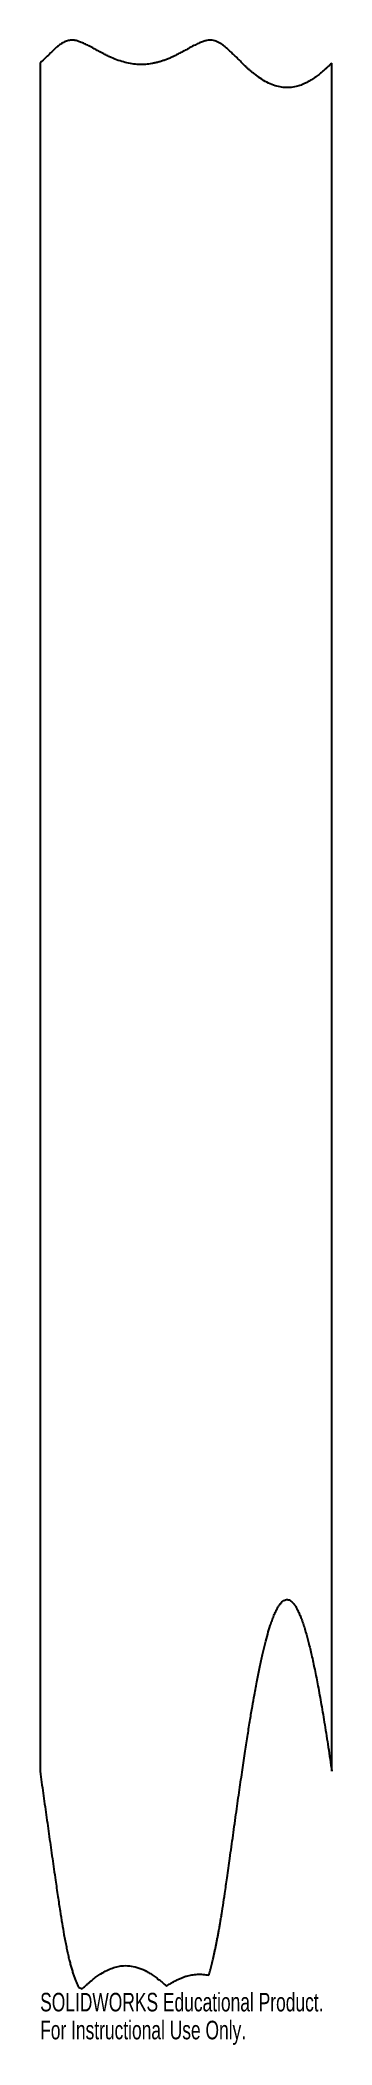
# Model space of a CAD drawing. Header units: inches. Extents: x -5.4 to -2.4, y -12.2 to 8.3.
import ezdxf

# ---------------------------------------------------------------- set-up
doc = ezdxf.new("R2010")
doc.units = ezdxf.units.IN
doc.header["$MEASUREMENT"] = 0
doc.styles.add('SLDTEXTSTYLE0', font='TXT', dxfattribs={"width": 0.7})

msp = doc.modelspace()

# ---------------------------------------------------------------- linework, layer by layer
at = {"color": 7, "linetype": 'Continuous', "lineweight": 25}
for p, q in [((-5.402, 8.089), (-5.402, -9.409)), ((-2.415, -9.409), (-2.415, 8.089)), ((-5.009, -11.621), (-4.973, -11.638))]:
    msp.add_line(p, q, dxfattribs=at)
for points, knots in [([(-2.415, 8.089), (-2.424, 8.081), (-2.441, 8.065), (-2.466, 8.042), (-2.49, 8.02), (-2.513, 8), (-2.535, 7.982), (-2.556, 7.965), (-2.585, 7.943), (-2.624, 7.917), (-2.671, 7.89), (-2.718, 7.868), (-2.771, 7.85), (-2.83, 7.838), (-2.896, 7.836), (-2.964, 7.847), (-3.031, 7.868), (-3.1, 7.901), (-3.153, 7.936), (-3.192, 7.965), (-3.217, 7.984), (-3.242, 8.004), (-3.265, 8.023), (-3.287, 8.043), (-3.308, 8.063), (-3.327, 8.082), (-3.343, 8.099), (-3.358, 8.115), (-3.373, 8.13), (-3.389, 8.145), (-3.404, 8.16), (-3.419, 8.174), (-3.435, 8.189), (-3.451, 8.203), (-3.466, 8.218), (-3.485, 8.235), (-3.507, 8.254), (-3.531, 8.273), (-3.556, 8.29), (-3.582, 8.305), (-3.611, 8.317), (-3.64, 8.324), (-3.669, 8.325), (-3.699, 8.32), (-3.733, 8.31), (-3.773, 8.295), (-3.818, 8.273), (-3.858, 8.252), (-3.892, 8.233), (-3.916, 8.22), (-3.939, 8.208), (-3.96, 8.197), (-3.98, 8.186), (-3.998, 8.177), (-4.015, 8.168), (-4.03, 8.161), (-4.043, 8.155), (-4.063, 8.145), (-4.09, 8.134), (-4.125, 8.12), (-4.159, 8.108), (-4.193, 8.098), (-4.226, 8.09), (-4.269, 8.081), (-4.325, 8.074), (-4.393, 8.074), (-4.462, 8.081), (-4.532, 8.095), (-4.603, 8.116), (-4.662, 8.14), (-4.711, 8.163), (-4.754, 8.185), (-4.806, 8.212), (-4.852, 8.238), (-4.889, 8.258), (-4.914, 8.271), (-4.937, 8.282), (-4.959, 8.292), (-4.98, 8.301), (-4.999, 8.308), (-5.016, 8.314), (-5.032, 8.319), (-5.047, 8.322), (-5.063, 8.324), (-5.081, 8.324), (-5.101, 8.322), (-5.122, 8.318), (-5.143, 8.31), (-5.165, 8.299), (-5.19, 8.284), (-5.219, 8.263), (-5.244, 8.242), (-5.269, 8.218), (-5.3, 8.188), (-5.346, 8.144), (-5.382, 8.109), (-5.402, 8.089)], [0, 0, 0, 0, 0.010535, 0.020532, 0.029993, 0.038921, 0.047317, 0.055187, 0.062535, 0.079733, 0.095811, 0.110877, 0.12506, 0.144395, 0.163605, 0.183261, 0.203898, 0.225979, 0.249884, 0.259434, 0.268771, 0.277901, 0.286827, 0.295558, 0.304098, 0.312456, 0.318713, 0.324969, 0.331223, 0.337477, 0.343731, 0.349984, 0.356238, 0.362493, 0.368748, 0.375005, 0.385102, 0.394028, 0.401809, 0.41164, 0.420727, 0.429268, 0.4375, 0.445833, 0.456139, 0.468546, 0.48313, 0.499936, 0.508646, 0.516809, 0.524426, 0.531497, 0.538022, 0.544001, 0.549435, 0.554324, 0.558668, 0.562469, 0.573747, 0.584661, 0.595225, 0.605458, 0.615377, 0.625003, 0.644591, 0.664379, 0.684602, 0.705477, 0.727202, 0.749955, 0.760905, 0.774973, 0.792165, 0.812486, 0.821249, 0.829438, 0.837057, 0.844109, 0.850601, 0.856537, 0.861927, 0.866781, 0.871115, 0.874951, 0.880989, 0.887042, 0.893205, 0.899565, 0.906202, 0.915135, 0.925538, 0.937466, 0.943729, 0.956239, 0.974996, 1, 1, 1, 1]), ([(-3.676, -11.497), (-3.674, -11.489), (-3.669, -11.474), (-3.662, -11.45), (-3.655, -11.424), (-3.648, -11.398), (-3.641, -11.369), (-3.633, -11.34), (-3.626, -11.309), (-3.619, -11.277), (-3.612, -11.243), (-3.604, -11.208), (-3.597, -11.172), (-3.59, -11.135), (-3.582, -11.096), (-3.575, -11.055), (-3.567, -11.013), (-3.56, -10.97), (-3.552, -10.926), (-3.545, -10.88), (-3.537, -10.833), (-3.526, -10.76), (-3.509, -10.648), (-3.486, -10.487), (-3.458, -10.288), (-3.426, -10.063), (-3.394, -9.828), (-3.362, -9.604), (-3.331, -9.398), (-3.303, -9.209), (-3.277, -9.038), (-3.253, -8.885), (-3.23, -8.749), (-3.207, -8.615), (-3.182, -8.479), (-3.154, -8.342), (-3.127, -8.217), (-3.1, -8.106), (-3.074, -8.007), (-3.05, -7.927), (-3.028, -7.864), (-3.01, -7.816), (-2.991, -7.774), (-2.973, -7.738), (-2.954, -7.708), (-2.936, -7.684), (-2.918, -7.666), (-2.899, -7.654), (-2.88, -7.649), (-2.861, -7.65), (-2.842, -7.658), (-2.824, -7.672), (-2.807, -7.691), (-2.789, -7.716), (-2.771, -7.746), (-2.754, -7.782), (-2.736, -7.823), (-2.718, -7.87), (-2.701, -7.923), (-2.678, -7.996), (-2.652, -8.094), (-2.621, -8.223), (-2.589, -8.372), (-2.556, -8.541), (-2.522, -8.73), (-2.487, -8.938), (-2.451, -9.167), (-2.427, -9.326), (-2.415, -9.409)], [0, 0, 0, 0, 0.004077, 0.00838, 0.012909, 0.017665, 0.022648, 0.02786, 0.0333, 0.03897, 0.044869, 0.050998, 0.057357, 0.063947, 0.070767, 0.077819, 0.085101, 0.092615, 0.100361, 0.108338, 0.116547, 0.124988, 0.146492, 0.174495, 0.208995, 0.249994, 0.291967, 0.330875, 0.36672, 0.399501, 0.429219, 0.455875, 0.479469, 0.500003, 0.526278, 0.550368, 0.572276, 0.592011, 0.609584, 0.625008, 0.634904, 0.643796, 0.651699, 0.658636, 0.664641, 0.669767, 0.674098, 0.677773, 0.681017, 0.68415, 0.687523, 0.691297, 0.69572, 0.700894, 0.706878, 0.713714, 0.721428, 0.730039, 0.73956, 0.750002, 0.769401, 0.792164, 0.818306, 0.847839, 0.88077, 0.917105, 0.956847, 1, 1, 1, 1]), ([(-5.402, -9.409), (-5.392, -9.484), (-5.372, -9.632), (-5.34, -9.855), (-5.309, -10.078), (-5.277, -10.301), (-5.248, -10.505), (-5.222, -10.684), (-5.199, -10.833), (-5.178, -10.962), (-5.161, -11.065), (-5.146, -11.144), (-5.134, -11.205), (-5.122, -11.262), (-5.111, -11.314), (-5.099, -11.361), (-5.088, -11.404), (-5.076, -11.445), (-5.063, -11.485), (-5.051, -11.522), (-5.037, -11.557), (-5.024, -11.589), (-5.014, -11.61), (-5.009, -11.621)], [0, 0, 0, 0, 0.1000045, 0.2000087, 0.3000129, 0.4000172, 0.5000216, 0.5749428, 0.6415823, 0.6999439, 0.7500329, 0.7797002, 0.8074449, 0.8332705, 0.8571815, 0.8779825, 0.8979192, 0.9170006, 0.9352371, 0.9526405, 0.9692245, 0.9850049, 1, 1, 1, 1]), ([(-4.973, -11.638), (-4.965, -11.63), (-4.949, -11.616), (-4.925, -11.594), (-4.902, -11.574), (-4.88, -11.556), (-4.858, -11.538), (-4.838, -11.522), (-4.818, -11.508), (-4.798, -11.494), (-4.767, -11.474), (-4.722, -11.448), (-4.663, -11.423), (-4.605, -11.406), (-4.54, -11.398), (-4.467, -11.401), (-4.386, -11.422), (-4.322, -11.452), (-4.271, -11.481), (-4.234, -11.507), (-4.194, -11.537), (-4.152, -11.571), (-4.123, -11.596), (-4.109, -11.609)], [0, 0, 0, 0, 0.033512, 0.065573, 0.096189, 0.125369, 0.153122, 0.179459, 0.204393, 0.227938, 0.250113, 0.318625, 0.382491, 0.442625, 0.500117, 0.578913, 0.661203, 0.749923, 0.791321, 0.836916, 0.886833, 0.941169, 1, 1, 1, 1]), ([(-4.109, -11.609), (-4.103, -11.604), (-4.09, -11.596), (-4.072, -11.585), (-4.054, -11.574), (-4.036, -11.564), (-4.018, -11.555), (-4.001, -11.546), (-3.984, -11.538), (-3.968, -11.53), (-3.951, -11.523), (-3.935, -11.517), (-3.919, -11.511), (-3.9, -11.505), (-3.876, -11.499), (-3.848, -11.494), (-3.82, -11.49), (-3.792, -11.488), (-3.763, -11.487), (-3.735, -11.489), (-3.705, -11.492), (-3.686, -11.495), (-3.676, -11.497)], [0, 0, 0, 0, 0.048465, 0.095627, 0.141505, 0.186114, 0.229477, 0.271612, 0.312545, 0.352301, 0.390907, 0.428394, 0.464795, 0.500146, 0.562063, 0.623686, 0.685246, 0.74697, 0.809088, 0.871822, 0.93539, 1, 1, 1, 1])]:
    msp.add_open_spline(points, degree=3, knots=knots, dxfattribs=at)

# ---------------------------------------------------------------- texts
at = {"color": 7, "linetype": 'Continuous', "char_height": 0.1903, "attachment_point": 1, "style": 'SLDTEXTSTYLE0'}
for s, insert in [('SOLIDWORKS Educational Product.', (-5.402, -11.678)), ('For Instructional Use Only.', (-5.402, -11.964))]:
    msp.add_mtext(s, dxfattribs=dict(at, insert=insert))

doc.saveas('drawing.dxf')
